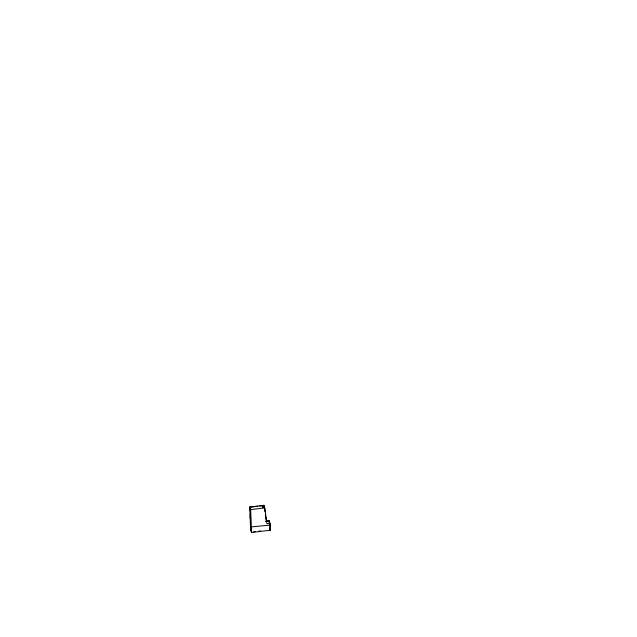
<?xml version="1.0" encoding="UTF-8"?>
<svg xmlns="http://www.w3.org/2000/svg" width="637" height="637" viewBox="0 0 637 637"><rect width="100%" height="100%" fill="white"/><g stroke="black" fill="none" stroke-linecap="round" stroke-linejoin="round"><path stroke-width="0.96" d="M266.29 519.37L266.234 521.297M265.836 518.343L266.019 517.427M265.852 518.462L265.963 519.314M249.736 507.004L263.869 505.3L264.785 507.904L266.919 523.718L270.072 523.335L270.335 530.231L251.519 532.5L250.604 529.896L249.736 507.004L250.652 509.608L251.519 532.5M250.03 507.219L257.794 506.288M259.729 506.049L262.643 505.698M262.229 505.81L263.049 505.706C264.896 507.299 261.552 507.482 263.447 506.972L262.683 507.1L262.229 505.81L263.017 505.738M250.652 509.608L264.785 507.904M250.206 516.734L250.675 518.669L250.23 517.355M266.003 521.114L269.156 520.74L270.072 523.335M265.725 521.4L268.878 521.018M253.685 531.784L255.644 531.545M258.582 531.194L260.541 530.955M270.144 525.103L251.304 526.887L251.456 532.333M263.614 505.579L264.459 507.984M265.605 516.814L265.438 515.747M269.722 528.495L270.335 530.231M250.882 529.618L251.726 532.022M264.721 509.067L264.801 509.64M263.869 505.3L264.244 508.095M264.713 509.879L264.968 511.766M265.342 514.6L265.597 516.488M269.762 524.323L269.969 529.721M269.156 520.74L269.236 522.706M250.285 514.035L250.66 523.773M250.349 510.014L249.887 508.724L250.373 510.723L250.333 510.014"/></g></svg>
